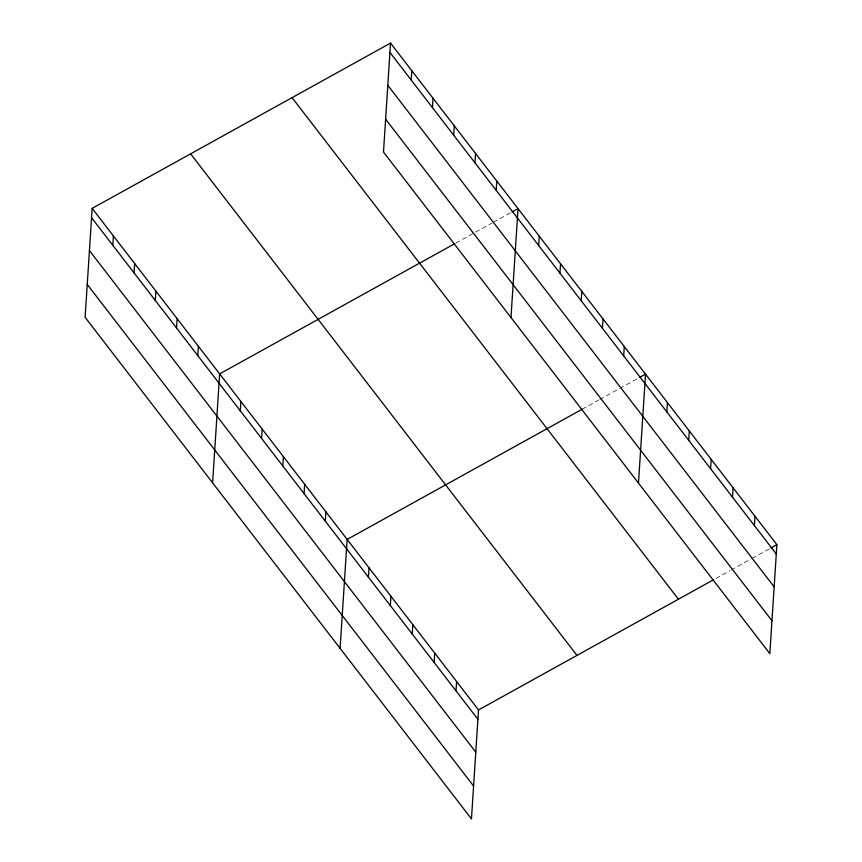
<?xml version="1.0" encoding="UTF-8"?>
<svg xmlns="http://www.w3.org/2000/svg" width="862" height="862" viewBox="0 0 862 862"><rect width="100%" height="100%" fill="white"/><g stroke="black" fill="none" stroke-linecap="round" stroke-linejoin="round"><path stroke-width="0.65" stroke-dasharray="4.31 3.23" d="M455.901 243.03L492.245 222.902M493.42 222.256L511.004 212.515M582.227 409.202L598.637 400.108M599.812 399.462L618.571 389.074M619.735 388.428L638.494 378.041M715.934 578.445L729.995 570.644M731.17 569.997L751.104 558.964M752.267 558.317L769.852 548.577"/><path stroke-width="1.29" d="M92.159 208.367L85.112 317.324L471.46 818.9L478.507 709.954L92.159 208.367L390.54 43.1L776.888 544.676L769.841 653.633L383.493 152.046L390.54 43.1M112.803 245.282L113.407 235.962M134.052 272.866L134.655 263.546M155.3 300.461L155.903 291.13M176.548 328.045L177.152 318.714M197.797 355.629L198.4 346.308M212.612 482.839L219.648 373.892L454.737 243.677M240.304 410.808L240.907 401.476M261.552 438.392L262.156 429.06M282.801 465.976L283.404 456.655M304.049 493.56L304.652 484.239M325.297 521.154L325.901 511.823M340.102 648.364L347.149 539.418L582.227 409.202M368.44 577.163L369.044 567.832M411.185 80.015L411.788 70.684M390.335 605.587L390.939 596.256M432.433 107.599L433.036 98.279M412.23 634.001L412.833 624.681M453.681 135.183L454.285 125.863M434.125 662.425L434.717 653.105M474.93 162.767L475.533 153.447M456.009 690.85L456.612 681.53M496.178 190.362L496.781 181.031M510.983 317.572L518.03 208.626L512.168 211.869M538.675 245.53L539.278 236.21M559.923 273.114L560.526 263.794M581.182 300.709L581.785 291.378M602.43 328.293L603.034 318.972M623.679 355.877L624.282 346.556M638.483 483.097L645.53 374.14L639.669 377.384M666.822 411.885L667.425 402.565M688.716 440.31L689.32 430.989M710.6 468.734L711.204 459.414M732.495 497.158L733.099 487.827M754.39 525.583L754.993 516.252M478.507 709.954L713.585 579.738M771.027 547.92L776.888 544.676M389.936 52.42L776.285 554.007M387.803 85.306L774.162 586.882M385.616 119.171L771.964 620.748M292.067 97.643L678.426 599.219M190.621 153.835L576.969 655.411M91.555 217.698L477.904 719.274M89.432 250.573L475.781 752.149M87.234 284.449L473.594 786.025"/></g></svg>
